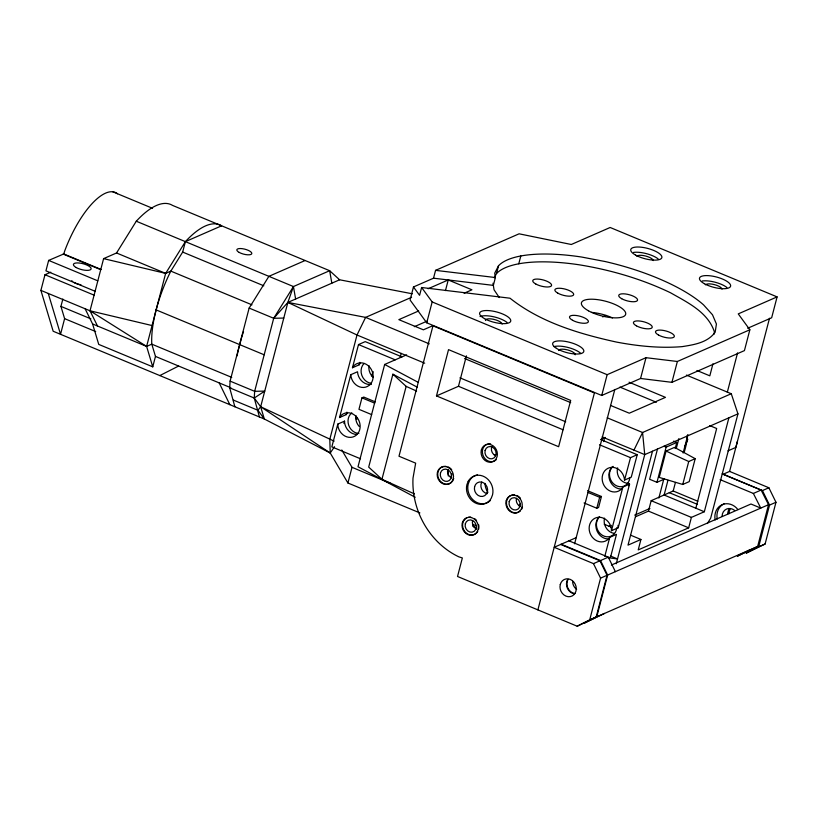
<?xml version="1.0" encoding="UTF-8"?>
<svg xmlns="http://www.w3.org/2000/svg" width="818" height="818" viewBox="0 0 818 818"><rect width="100%" height="100%" fill="white"/><g stroke="black" fill="none" stroke-linecap="round" stroke-linejoin="round"><path stroke-width="1.23" d="M356.771 434.45A12.577 10.931 66.4 0 1 344.531 422.047L344.562 421.127L337.824 424.072L337.793 424.992A12.577 10.931 66.4 0 0 352.885 436.996A12.577 10.931 66.4 0 0 358.069 418.969A12.577 10.931 66.4 0 0 340.298 416.301L339.531 417.548L346.27 414.603L347.026 413.356M234.868 406.771L229.694 387.834L230.103 381.116L249.142 308.079L268.877 276.341L305.104 260.502M259.429 416.976L254.245 398.039L254.654 391.321L273.703 318.284L293.437 286.545L329.654 270.707L339.603 279.787L412.333 293.795M737.488 441.127L735.852 447.405L727.979 450.851M714.032 334.173L714.39 331.842C707.928 312.087 687.345 302.374 670.545 292.783C641.772 278.979 610.903 269.971 579.451 264.838A114.295 37.965 14.6 0 0 496.506 273.539L494.317 277.803M604.788 556.383L609.747 537.324L616.475 534.379L610.596 557.007L608.347 557.988M419.869 512.906L347.916 482.998L330.237 453.019L264.337 419.01L53.17 331.249L40.9 290.39L44.98 274.736L50.767 272.21M101.187 269.5L63.763 253.958L48.651 260.41L45.931 270.84L95.041 291.249M48.262 293.447L60.532 334.317L64.612 318.652L60.931 306.402L62.853 299.03M97.506 326.014L90.011 310.799L103.61 258.631L116.545 252.977L136.279 221.228A97.628 35.747 -67.4 0 1 172.506 205.39L329.654 270.707L331.842 283.181M152.751 366.842L146.616 346.423L165.655 273.386L185.389 241.637A97.628 35.747 -67.4 0 1 221.617 225.799L185.389 241.637L182.67 252.077L170.829 271.116A75.726 27.72 -67.4 0 0 151.79 344.153L155.471 356.413L152.751 366.842L98.733 344.398L92.598 323.969L85.103 308.754M360.247 363.182L359.194 364.808L352.456 367.752L358.499 344.572L365.227 341.627L401.955 356.893M359.194 364.808L359.828 362.364M375.309 401.863L363.754 397.057L361.945 397.855L358.959 409.327L371.669 414.614M347.916 482.998L352.006 467.323L341.771 449.982M406.638 354.848L384.654 364.46L358.008 466.761L415.237 497.272M413.468 286.965L419.583 295.329L421.628 287.507L510.013 298.212C540.494 322.374 579.011 333.826 616.486 342.077C638.081 346.157 660.126 348.437 682.11 346.638C694.042 344.726 707.631 342.701 715.177 332.169L716.425 324.02L712.498 314.777L703.562 304.869A114.295 37.965 14.6 0 0 605.34 261.576L581.486 257.016A114.295 37.965 14.6 0 0 498.551 265.717L494.716 273.181L495.391 277.547L493.356 285.38L433.53 278.192L413.468 286.965L410.074 300.001L426.73 322.803L601.731 395.472L640.576 378.478L671.926 382.333L744.421 350.615L749.861 329.766L738.255 313.887L777.1 296.893L771.66 317.762L747.672 328.253M417.425 387.282L392.896 374.204L368.693 467.109L381.945 479.276L414.409 493.888M400.227 357.098L401.188 353.417L357.006 335.002L287.864 302.415L273.703 318.284L249.142 308.079M433.53 278.192L435.565 270.359L519.093 233.815L571.312 244.49L610.156 227.486L777.1 296.893M381.945 479.276L406.147 386.372L392.896 374.204M426.73 322.803L432.17 301.934L421.628 287.507M445.462 290.615L448.233 279.95L471.935 289.807L464.113 293.233M436.475 395.912L448.53 349.634L570.688 400.421L558.633 446.71L436.475 395.912L458.479 386.29L563.019 429.747M458.479 386.29L466.413 355.84M496.506 273.539L498.551 265.717M451.045 477.6L451.996 473.929M518.776 263.795L520.81 255.973M537.886 609.88L594.41 392.937L432.967 325.82L398.99 456.229L415.656 463.152L413.008 478.121A74.949 65.133 66.4 0 0 458.806 556.823L462.354 557.958L457.528 576.475L577.171 626.21L596.179 617.028L607.048 575.299L599.952 560.79L560.667 544.451M601.731 395.472L607.15 374.685L645.995 357.691L677.355 361.484L749.861 329.766M574.604 543.796L614.809 389.48M603.541 441.597L604.502 437.916L602.15 436.935M596.792 508.234L599.645 497.283L601.455 496.485L598.602 507.446L596.792 508.234L584.083 502.958M640.576 378.478L645.995 357.691M611.475 530.708L622.846 487.058L629.584 484.113L618.214 527.753L611.475 530.708L611.302 528.275A12.577 10.931 66.4 0 0 595.248 518.091A12.577 10.931 66.4 0 0 592.017 536.853A12.577 10.931 66.4 0 0 609.747 537.324M577.171 626.21L589.706 619.86L600.576 578.132L593.479 563.622L554.195 547.283L576.209 537.661M604.512 613.428L584.205 623.173L596.751 616.823L607.631 575.064L600.535 560.555L561.199 544.226M616.261 563.776L644.727 454.614L642.57 432.497L607.212 417.804M686.435 375.094L731.272 393.734L737.948 413.857L652.488 451.229L627.999 545.136L640.934 539.471L638.214 549.911L688.674 527.825L691.394 517.395L704.329 511.741L728.889 417.824M671.926 382.333L677.355 361.484M657.519 448.908L649.615 479.256L656.977 482.323L664.41 479.072M635.688 516.7L648.449 511.117L651.169 500.688L673.194 490.994L697.866 501.25M656.977 482.323L666.149 447.109L676.772 442.466L675.187 448.54M666.087 451.066L659.216 477.415L682.744 484.471L689.216 481.638L695.198 458.683L674.523 447.374L666.087 451.066L688.725 461.516L695.198 458.683M658.868 497.998L663.684 479.512M667.958 480.309L664.114 495.023L704.329 511.741M676.292 448.428L678.858 438.622M673.194 490.994L675.433 482.426M683.122 453.029L687.918 434.655M712.948 363.826L709.82 375.84L696.946 370.493M682.744 484.471L688.725 461.516M695.862 508.111L716.67 428.499L709.625 425.575M727.314 392.221L737.56 352.895M737.948 413.857L710.658 518.234L707.365 523.53M729.595 471.424L768.879 487.763L775.975 502.272L765.106 544.001L746.128 553.173L758.664 546.823L769.534 505.095L762.437 490.575L723.153 474.246L729.595 471.424L769.513 318.233M749.881 549.849L737.345 556.199L757.652 546.455L768.542 504.696L761.118 490.043L722.151 473.857M337.824 424.072L331.842 446.863L360.534 458.796M339.531 417.548L350.779 374.705L357.507 371.761A12.577 10.931 66.4 0 0 371.372 384.409M343.928 423.53L344.562 421.127M346.27 414.603L346.914 412.16M624.533 480.094L630.514 457.661L637.242 454.716L631.261 477.15L624.533 480.094A12.577 10.931 66.4 0 0 609.717 467.661A12.577 10.931 66.4 0 0 604.042 485.452A12.577 10.931 66.4 0 0 621.792 488.683L622.846 487.058M63.763 253.958L64.765 250.799A66.462 24.335 -67.4 0 1 117.495 193.764M136.279 221.228L293.437 286.545L287.864 302.415L260.666 406.75L257.926 410.288L264.337 419.01L260.666 406.75L254.245 398.039L229.694 387.834M604.502 437.916L633.96 450.115L642.57 432.497L731.272 393.734M628.531 485.739L629.584 484.113M352.456 367.752L353.519 366.127A12.577 10.931 66.4 0 1 371.26 369.368A12.577 10.931 66.4 0 1 365.585 387.159A12.577 10.931 66.4 0 1 350.779 374.705M334.112 441.137L260.666 406.75L330.237 453.019L334.501 446.7M518.939 505.78L520.371 503.939M254.245 398.039L264.746 391.096L254.654 391.321L230.103 381.116M159.807 375.574L178.621 366.035M103.61 258.631L165.655 273.386L170.829 271.116L251.964 304.838M92.598 323.969L146.616 346.423L151.79 344.153L231.75 377.384M339.603 279.787L287.864 302.415L365.605 317.384L429.245 343.836M428.111 288.754L448.233 279.95M411.597 297.271L365.605 317.384L357.006 335.002L329.797 439.338L330.237 453.019M418.683 310.952L398.826 319.644L423.387 329.818L432.732 325.738M414.337 326.689L427.006 321.157M602.692 316.903L606.066 315.431M601.69 438.939L605.197 437.405M608.97 526.383L611.312 525.36M634.707 515.115L649.921 508.469M720.116 479.634L753.358 493.438L761.118 490.043M593.479 563.622L599.952 560.79M600.535 560.555L608.295 557.16L615.392 571.67M762.437 490.575L768.879 487.763M611.383 565.044L750.955 504.011L760.771 508.09L753.358 493.438M600.576 578.132L607.048 575.299M607.631 575.064L768.542 504.696M769.534 505.095L775.975 502.272M589.706 619.86L596.179 617.028M596.751 616.823L757.652 546.455M758.664 546.823L765.106 544.001M652.488 451.229L644.727 454.614L633.96 450.115M273.703 318.284L283.785 318.059M493.908 454.634L496.219 454.583M435.565 270.359L495.391 277.547M608.776 557.804L617.518 558.96L610.627 556.097M40.9 290.39L90.011 310.799L152.056 325.554M629.032 382.211L665.484 397.364L629.277 413.202L610.463 405.391M619.932 387.098L656.394 402.251M112.802 191.79L152.557 208.304M464.604 358.529L570.678 402.62M182.67 252.077L263.805 285.799M401.188 353.417L424.695 363.192M459.951 377.844L565.719 421.791M116.545 252.977L165.655 273.386M669.308 492.681L697.509 504.399M63.139 254.071L100.563 269.623M651.169 500.688L691.394 517.395M48.651 260.41L97.761 280.819M648.449 511.117L688.674 527.825M156.136 309.899L264.173 354.797M44.98 274.736L94.09 295.145M604.165 524.195L611.056 527.058M630.596 535.176L640.934 539.471M60.931 306.402L90.859 318.836M64.612 318.652L95.696 331.566M155.471 356.413L230.819 387.732M233.375 400.084L257.926 410.288M568.96 540.831L608.295 557.16M432.17 301.934L607.15 374.685M673.613 441.158L676.772 442.466M664.042 446.239L666.149 447.109M600.514 439.45L637.242 454.716M358.499 344.572L395.227 359.838M599.522 444.777L630.514 457.661M587.59 490.728L601.455 496.485M361.945 397.855L374.654 403.131M588.091 492.477L599.645 497.283M352.006 467.323L390.922 483.51M472.559 524.256L476.056 525.718M356.055 417.456L357.394 418.029L355.912 418.673L356.934 419.205M406.147 386.372L416.587 391.076M384.654 364.46L418.325 382.415M90.011 310.799L146.616 346.423M499.287 297.568L494.031 289.756L493.009 283.192M219.193 382.896L229.848 404.675M293.437 286.545L295.625 299.02M618.04 525.33L618.214 527.753M574.993 593.582A9.141 7.945 66.4 0 1 568.04 579.359M576.618 589.4A9.141 7.945 66.4 0 1 572.6 581.189M715.167 520.003A14.908 12.955 66.4 0 1 722.008 504.737A14.908 12.955 66.4 0 1 737.948 509.614M727.764 513.612A9.141 7.945 66.4 0 1 729.032 509.358M722.069 516.107A9.141 7.945 66.4 0 1 734.595 510.401M717.233 519.093A14.908 12.955 66.4 0 1 724.083 503.827M616.741 527.835A11.432 9.939 66.4 0 1 602.212 535.197A11.432 9.939 66.4 0 1 599.451 516.874M614.267 533.367A11.432 9.939 66.4 0 1 604.533 518.152M358.867 433.458A11.432 9.939 66.4 0 1 348.703 425.237A11.432 9.939 66.4 0 1 351.822 412.855M359.245 426.495A11.432 9.939 66.4 0 1 355.963 415.575M687.795 439.225A48.865 42.505 66.5 0 1 684.574 446.873M628.878 483.346A11.432 9.939 66.4 0 1 617.651 467.845M371.167 383.315A11.432 9.939 66.4 0 1 361.812 375.298A11.432 9.939 66.4 0 1 364.112 363.427M373.1 377.2A11.432 9.939 66.4 0 1 369 365.626M629.778 477.988A11.432 9.939 66.4 0 1 615.064 484.982A11.432 9.939 66.4 0 1 612.672 466.638M373.243 371.709A39.929 14.622 -67.4 0 1 371.423 376.004M80.941 284.736A7.771 2.577 14.6 0 1 73.702 282.322M72.526 281.494A7.771 2.577 14.6 0 1 71.82 280.686M237.077 355.871A75.726 27.72 -67.4 0 1 238.079 350.922L241.412 338.12A75.726 27.72 -67.4 0 1 243.508 331.576M609.41 538.898A12.577 10.931 66.4 0 1 597.089 531.087A12.577 10.931 66.4 0 1 599.574 516.69M620.842 489.041A12.577 10.931 66.4 0 1 609.645 480.013A12.577 10.931 66.4 0 1 613.05 466.383M487.957 492.324A13.712 11.922 66.4 0 1 485.033 483.418M687.335 435.288A66.33 57.649 66.4 0 1 684.145 452.364M728.94 513.735A9.141 7.945 66.4 0 1 730.075 509.42M636.833 256.269A8.569 2.843 14.6 0 1 645.719 256.044A8.569 2.843 14.6 0 1 653.275 260.584M705.576 284.848A8.569 2.843 14.6 0 1 714.462 284.623A8.569 2.843 14.6 0 1 722.018 289.163M485.503 320.503A8.569 2.843 14.6 0 1 493.499 319.296A8.569 2.843 14.6 0 1 502.14 324.102M558.582 350.544A8.569 2.843 14.6 0 1 567.508 349.899A8.569 2.843 14.6 0 1 575.187 354.808M480.023 316.566A16.063 5.337 14.6 0 1 507.027 322.415M553.99 346.617A16.063 5.337 14.6 0 1 580.944 353.529M633.5 252.414A16.063 5.337 14.6 0 1 658.163 258.897M702.243 280.993A16.063 5.337 14.6 0 1 726.895 287.476M591.414 312.374A22.863 7.587 14.6 0 1 612.498 317.916M476.618 528.98A60.011 52.158 66.4 0 1 472.62 525.954M448.254 475.974A60.011 52.158 66.4 0 1 448.376 469.839M495.504 455.606A6.288 5.46 66.4 0 1 492.16 446.219M451.618 477.835A6.288 5.46 66.4 0 1 447.712 469.849M476.475 528.643A6.288 5.46 66.4 0 1 472.569 520.657M520.36 506.414A6.288 5.46 66.4 0 1 516.455 498.428M487.426 493.622A7.434 6.462 66.4 0 1 481.771 482.068M453.734 478.54A9.172 7.965 66.4 0 1 444.379 483.888A9.172 7.965 66.4 0 1 437.722 473.499A9.172 7.965 66.4 0 1 445.922 466.342M448.039 466.904A9.172 7.965 66.4 0 1 451.689 469.655M520.33 510.872A9.172 7.965 66.4 0 1 507.027 506.342A9.172 7.965 66.4 0 1 514.665 494.921M516.782 495.483A9.172 7.965 66.4 0 1 520.422 498.234M522.477 507.119A9.172 7.965 66.4 0 1 521.649 509.174M477.763 531.403A9.172 7.965 66.4 0 1 464.89 531.68A9.172 7.965 66.4 0 1 466.689 517.835M468.663 517.191A9.172 7.965 66.4 0 1 470.779 517.14M474.859 518.837A9.172 7.965 66.4 0 1 476.546 520.463M478.632 524.727A9.172 7.965 66.4 0 1 478.591 529.348M490.442 500.452A14.857 12.914 66.4 0 1 474.471 501.076A14.857 12.914 66.4 0 1 468.193 484.123L469.491 480.759A14.857 12.914 66.4 0 1 477.487 474.859M496.25 459.726A9.172 7.965 66.4 0 1 482.947 455.197A9.172 7.965 66.4 0 1 490.585 443.775M574.543 593.848A9.141 7.945 66.4 0 1 567.58 579.625M468.193 481.332L466.894 484.685A14.857 12.914 66.4 0 0 474.726 502.641A14.857 12.914 66.4 0 0 491.229 498.244L492.528 494.88A14.857 12.914 66.4 0 0 484.696 476.925A14.857 12.914 66.4 0 0 468.193 481.332M76.238 267.558A9.141 3.037 14.6 0 0 90.921 269.337A9.141 3.037 14.6 0 0 79.632 263.059A9.141 3.037 14.6 0 0 76.238 267.558M239.234 252.445A7.72 2.556 14.6 0 0 251.637 253.948A7.72 2.556 14.6 0 0 242.108 248.652A7.72 2.556 14.6 0 0 239.234 252.445M484.573 318.672A16.063 5.337 14.6 0 0 510.401 321.801A16.063 5.337 14.6 0 0 490.565 310.779A16.063 5.337 14.6 0 0 484.573 318.672M556.414 348.325A16.063 5.337 14.6 0 0 582.968 352.67A16.063 5.337 14.6 0 0 565.35 341.392A16.063 5.337 14.6 0 0 556.414 348.325M635.709 255.165A16.063 5.337 14.6 0 0 661.527 258.284A16.063 5.337 14.6 0 0 641.701 247.261A16.063 5.337 14.6 0 0 635.709 255.165M704.451 283.744A16.063 5.337 14.6 0 0 730.269 286.862A16.063 5.337 14.6 0 0 710.443 275.84A16.063 5.337 14.6 0 0 704.451 283.744M535.759 283.989A9.714 3.231 14.6 0 0 551.373 285.881A9.714 3.231 14.6 0 0 539.379 279.204A9.714 3.231 14.6 0 0 535.759 283.989M557.856 293.171A9.714 3.231 14.6 0 0 573.469 295.063A9.714 3.231 14.6 0 0 561.475 288.396A9.714 3.231 14.6 0 0 557.856 293.171M621.711 298.723A9.714 3.231 14.6 0 0 637.345 300.635A9.714 3.231 14.6 0 0 625.392 293.959A9.714 3.231 14.6 0 0 621.711 298.723M572.528 320.267A9.714 3.231 14.6 0 0 588.152 322.159A9.714 3.231 14.6 0 0 576.158 315.482A9.714 3.231 14.6 0 0 572.528 320.267M636.414 325.83A9.714 3.231 14.6 0 0 652.028 327.721A9.714 3.231 14.6 0 0 640.034 321.055A9.714 3.231 14.6 0 0 636.414 325.83M658.51 335.022A9.714 3.231 14.6 0 0 674.124 336.904A9.714 3.231 14.6 0 0 662.13 330.237A9.714 3.231 14.6 0 0 658.51 335.022M588.459 310.799A22.863 7.597 14.6 0 0 625.197 315.257A22.863 7.597 14.6 0 0 596.987 299.562A22.863 7.597 14.6 0 0 588.459 310.799M440.462 473.019A6.288 5.46 66.4 0 0 447.262 481.362A6.288 5.46 66.4 0 0 449.859 471.424A6.288 5.46 66.4 0 0 440.462 473.019M465.319 523.827A6.288 5.46 66.4 0 0 472.119 532.16A6.288 5.46 66.4 0 0 474.716 522.221A6.288 5.46 66.4 0 0 465.319 523.827M509.195 501.598A6.288 5.46 66.4 0 0 516.005 509.941A6.288 5.46 66.4 0 0 518.592 500.002A6.288 5.46 66.4 0 0 509.195 501.598M474.624 486.567A7.434 6.462 66.4 0 0 482.671 496.414A7.434 6.462 66.4 0 0 485.728 484.675A7.434 6.462 66.4 0 0 474.624 486.567M437.466 472.221A9.172 7.965 66.4 0 0 447.395 484.379A9.172 7.965 66.4 0 0 451.168 469.89A9.172 7.965 66.4 0 0 437.466 472.221M506.209 500.8A9.172 7.965 66.4 0 0 516.138 512.958A9.172 7.965 66.4 0 0 519.911 498.469A9.172 7.965 66.4 0 0 506.209 500.8M481.352 449.992A9.172 7.965 66.4 0 0 491.281 462.16A9.172 7.965 66.4 0 0 495.054 447.661A9.172 7.965 66.4 0 0 481.352 449.992M462.323 523.029A9.172 7.965 66.4 0 0 472.252 535.187A9.172 7.965 66.4 0 0 476.025 520.688A9.172 7.965 66.4 0 0 462.323 523.029M485.115 450.462A6.288 5.46 66.4 0 0 491.925 458.796A6.288 5.46 66.4 0 0 494.512 448.857A6.288 5.46 66.4 0 0 485.115 450.462M560.279 584.502A9.141 7.945 66.4 0 0 570.177 596.629A9.141 7.945 66.4 0 0 573.95 582.181A9.141 7.945 66.4 0 0 560.279 584.502"/></g></svg>
